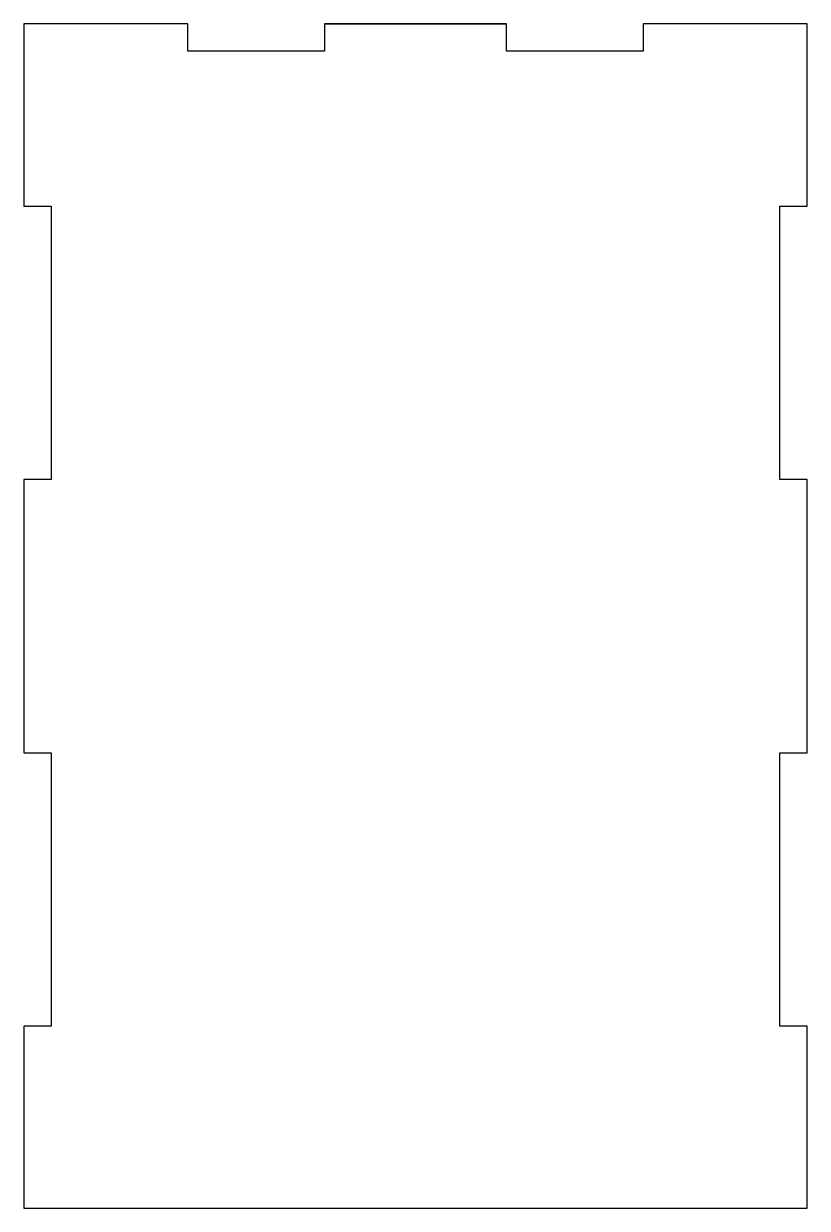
# Model space of a CAD drawing. Header units: inches. Extents: x -4.15 to 0.15, y -2.5 to 4.
import ezdxf

# ---------------------------------------------------------------- set-up
doc = ezdxf.new("R2010")
doc.units = ezdxf.units.IN
doc.header["$MEASUREMENT"] = 0

msp = doc.modelspace()

# ---------------------------------------------------------------- linework, layer by layer
for p, q in [((-2.5, 4.0002), (-1.5, 4.0002)), ((0.15, -2.5), (0.15, -1.5))]:
    msp.add_line(p, q)
for points in [[(0.15, 0), (0.15, 1.5), (0, 1.5), (0, 3), (0.15, 3), (0.15, 4), (-0.75, 4.0002), (-0.75, 3.85), (-1.5, 3.8502), (-1.5, 4.0004), (-2.5, 4.0002), (-2.5, 3.8502), (-3.25, 3.8502), (-3.25, 4.0002), (-4.15, 4), (-4.15, 3), (-4, 3), (-4, 1.5), (-4.15, 1.5), (-4.15, 0), (-4, 0), (-4, -1.5), (-4.15, -1.5), (-4.15, -2.5), (-4, -2.5), (0.15, -2.5), (0.15, -1.5), (0, -1.5), (0, 0)], [(0, 0), (0.15, 0), (0.15, 1.5), (0, 1.5), (0, 3), (0.15, 3), (0.15, 4), (-0.75, 4.0002), (-0.75, 3.85), (-1.5, 3.8502), (-1.5, 4.0004), (-2.5, 4.0002), (-2.5, 3.8502), (-3.25, 3.8502), (-3.25, 4.0002), (-4.15, 4), (-4.15, 3), (-4, 3), (-4, 1.5), (-4.15, 1.5), (-4.15, 0), (-4, 0), (-4, -1.5), (-4.15, -1.5), (-4.15, -2.5), (-4, -2.5), (0.15, -2.5), (0.15, -1.5), (0, -1.5)]]:
    msp.add_lwpolyline(points, close=True)
msp.add_lwpolyline([(0.15, 0), (0.15, 1.5), (0, 1.5), (0, 3), (0.15, 3), (0.15, 4), (-0.75, 4.0002), (-0.75, 3.85), (-1.5, 3.8502), (-1.5, 4.0004), (-2.5, 4.0002), (-2.5, 3.8502), (-3.25, 3.8502), (-3.25, 4.0002), (-4.15, 4), (-4.15, 3), (-4, 3), (-4, 1.5), (-4.15, 1.5), (-4.15, 0), (-4, 0), (-4, -1.5), (-4.15, -1.5), (-4.15, -2.5), (-4, -2.5), (0.15, -2.5), (0.15, -1.5), (0, -1.5), (0, 0), (0.15, 0)])

doc.saveas('drawing.dxf')
